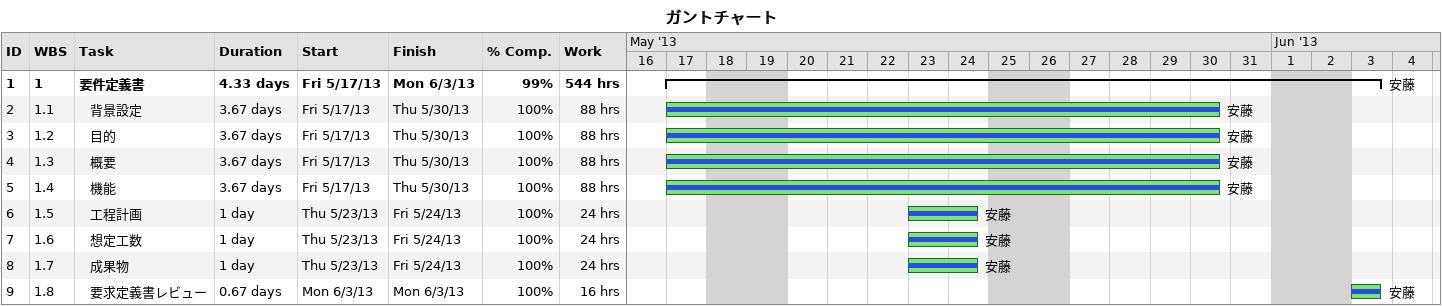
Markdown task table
ガントチャート

| ID | WBS | Task | Duration | Start | Finish | Resources | % complete | Work (h) |
|---|---|---|---|---|---|---|---|---|
| 1 | 1 | **要件定義書** | 4.33d | 2013-05-17 | 2013-06-03 | 安藤 | 99 | 544 |
| 2 | 1.1 | 背景設定 | 3.67d | 2013-05-17 | 2013-05-30 | 安藤 | 100 | 88 |
| 3 | 1.2 | 目的 | 3.67d | 2013-05-17 | 2013-05-30 | 安藤 | 100 | 88 |
| 4 | 1.3 | 概要 | 3.67d | 2013-05-17 | 2013-05-30 | 安藤 | 100 | 88 |
| 5 | 1.4 | 機能 | 3.67d | 2013-05-17 | 2013-05-30 | 安藤 | 100 | 88 |
| 6 | 1.5 | 工程計画 | 1d | 2013-05-23 | 2013-05-24 | 安藤 | 100 | 24 |
| 7 | 1.6 | 想定工数 | 1d | 2013-05-23 | 2013-05-24 | 安藤 | 100 | 24 |
| 8 | 1.7 | 成果物 | 1d | 2013-05-23 | 2013-05-24 | 安藤 | 100 | 24 |
| 9 | 1.8 | 要求定義書レビュー | 0.67d | 2013-06-03 | 2013-06-03 | 安藤 | 100 | 16 |
